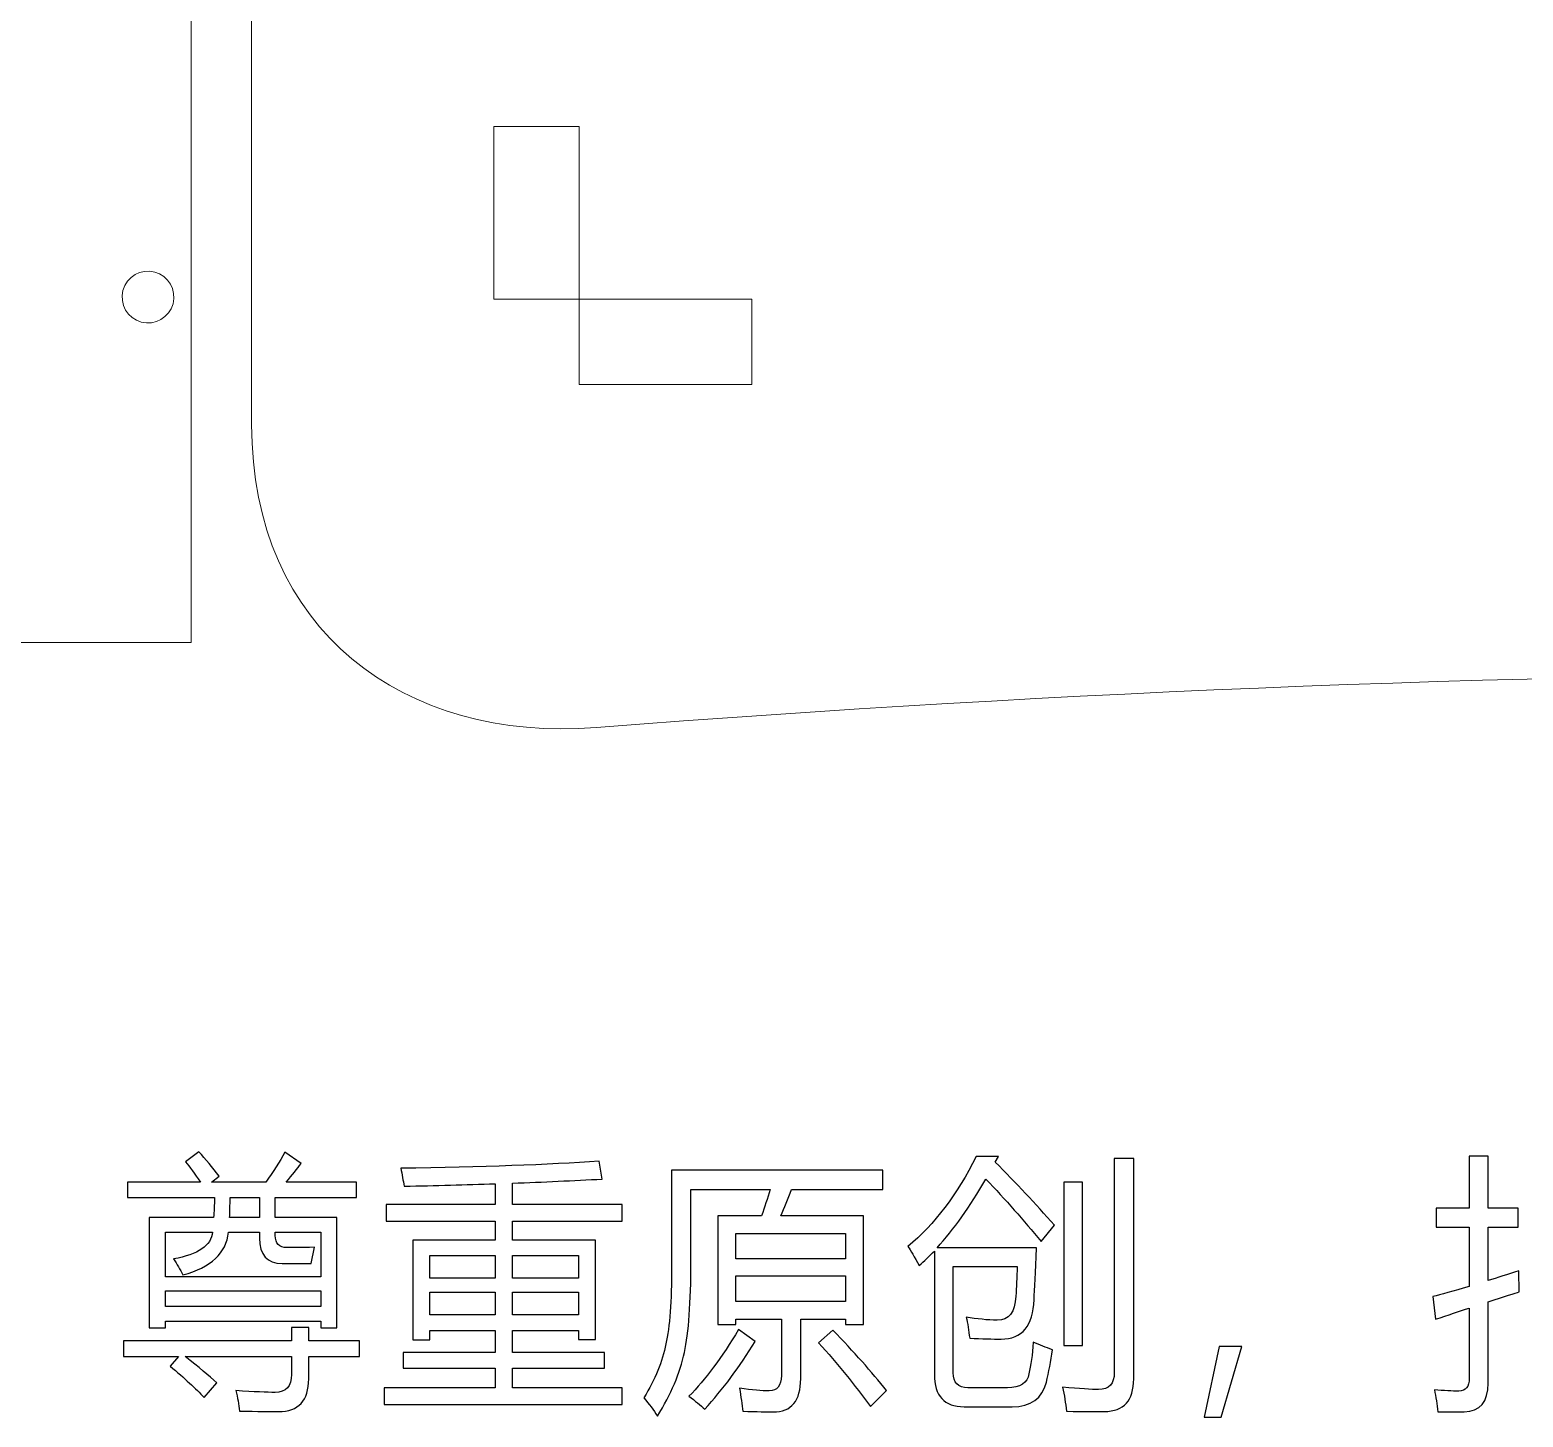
# Model space of a CAD drawing. Header units: centimetres. Extents: x -37.1 to 36.5, y -29.2 to 24.8.
# Drawn here: x -3.42 to 5.23, y -26.8 to -18.76 of the extents above; entities that cross this region are included whole.
import ezdxf

# ---------------------------------------------------------------- set-up
doc = ezdxf.new("R2010")
doc.units = ezdxf.units.CM
doc.header["$MEASUREMENT"] = 0
doc.layers.add('layer 1', color=7, linetype='Continuous')

msp = doc.modelspace()

# ---------------------------------------------------------------- linework, layer by layer
at = {"layer": 'layer 1', "color": 142, "lineweight": 20}
for points, knots in [([(-2.48756, -22.31182), (-2.48756, -22.31182), (-2.48757, -5.51181), (-2.48757, -5.51181), (-2.48757, -5.51181), (-2.48757, -5.51181), (-5.98757, -5.5118), (-5.98757, -5.5118), (-5.98757, -5.5118), (-5.98757, -5.5118), (-5.98757, -5.0118), (-5.98757, -5.0118), (-5.98757, -5.0118), (-5.98757, -5.0118), (-7.98758, -5.01181), (-7.98758, -5.01181), (-7.98758, -5.01181), (-7.98758, -5.01181), (-7.98758, -5.51181), (-7.98758, -5.51181), (-7.98758, -5.51181), (-7.98758, -5.51181), (-9.83827, -5.51181), (-9.83827, -5.51181), (-9.83827, -5.51181), (-9.83827, -5.51181), (-9.83827, -6.17181), (-9.83827, -6.17181), (-9.83827, -6.17181), (-9.83827, -6.17181), (-9.68827, -6.17181), (-9.68827, -6.17181), (-9.68827, -6.17181), (-9.68827, -6.17181), (-9.68827, -6.39181), (-9.68827, -6.39181), (-9.68827, -6.39181), (-9.68827, -6.39181), (-9.83827, -6.39181), (-9.83827, -6.39181), (-9.83827, -6.39181), (-9.83827, -6.39181), (-9.83827, -6.66181), (-9.83827, -6.66181), (-9.83827, -6.66181), (-9.83827, -6.66181), (-10.13827, -6.66181), (-10.13827, -6.66181), (-10.13827, -6.66181), (-10.13827, -6.66181), (-10.13826, -6.39181), (-10.13826, -6.39181), (-10.13826, -6.39181), (-10.13826, -6.39181), (-10.28826, -6.39181), (-10.28826, -6.39181), (-10.28826, -6.39181), (-10.28826, -6.39181), (-10.28827, -6.17181), (-10.28827, -6.17181), (-10.28827, -6.17181), (-10.28827, -6.17181), (-10.13827, -6.17181), (-10.13827, -6.17181), (-10.13827, -6.17181), (-10.13827, -6.17181), (-10.13827, -5.51181), (-10.13827, -5.51181), (-10.13827, -5.51181), (-10.13827, -5.51181), (-12.98757, -5.51181), (-12.98757, -5.51181), (-12.98757, -5.51181), (-12.98757, -5.51181), (-12.98757, -5.01181), (-12.98757, -5.01181), (-12.98757, -5.01181), (-12.98757, -5.01181), (-14.98758, -5.0118), (-14.98758, -5.0118), (-14.98758, -5.0118), (-14.98758, -5.0118), (-14.98759, -5.51181), (-14.98759, -5.51181), (-14.98759, -5.51181), (-14.98759, -5.51181), (-17.96304, -5.51181), (-17.96304, -5.51181), (-17.96304, -5.51181), (-17.96304, -5.51181), (-17.96304, -10.35039), (-17.96304, -10.35039), (-17.96304, -10.35039), (-17.96304, -10.35039), (-17.96304, -11.41527), (-17.96304, -11.41527), (-17.96304, -11.41527), (-17.96304, -11.41527), (-17.96304, -16.41741), (-17.96304, -16.41741), (-17.96304, -16.41741), (-17.96304, -16.41741), (-17.96305, -17.61601), (-17.96305, -17.61601), (-17.96305, -17.61601), (-17.96305, -17.61601), (-17.96304, -22.31182), (-17.96304, -22.31182), (-17.96304, -22.31182), (-17.96304, -22.31182), (-14.98758, -22.31182), (-14.98758, -22.31182), (-14.98758, -22.31182), (-14.98758, -22.31182), (-14.98759, -22.81181), (-14.98759, -22.81181), (-14.98759, -22.81181), (-14.98759, -22.81181), (-12.98755, -22.81181), (-12.98755, -22.81181), (-12.98755, -22.81181), (-12.98755, -22.81181), (-12.98757, -22.31181), (-12.98757, -22.31181), (-12.98757, -22.31181), (-12.98757, -22.31181), (-10.13827, -22.31182), (-10.13827, -22.31182), (-10.13827, -22.31182), (-10.13827, -22.31182), (-10.13827, -21.65182), (-10.13827, -21.65182), (-10.13827, -21.65182), (-10.13827, -21.65182), (-10.28827, -21.65182), (-10.28827, -21.65182), (-10.28827, -21.65182), (-10.28827, -21.65182), (-10.28827, -21.43182), (-10.28827, -21.43182), (-10.28827, -21.43182), (-10.28827, -21.43182), (-10.13826, -21.43182), (-10.13826, -21.43182), (-10.13826, -21.43182), (-10.13826, -21.43182), (-10.13827, -21.16182), (-10.13827, -21.16182), (-10.13827, -21.16182), (-10.13827, -21.16182), (-9.83827, -21.16182), (-9.83827, -21.16182), (-9.83827, -21.16182), (-9.83827, -21.16182), (-9.83827, -21.43181), (-9.83827, -21.43181), (-9.83827, -21.43181), (-9.83827, -21.43181), (-9.68826, -21.43182), (-9.68826, -21.43182), (-9.68826, -21.43182), (-9.68826, -21.43182), (-9.68827, -21.65182), (-9.68827, -21.65182), (-9.68827, -21.65182), (-9.68827, -21.65182), (-9.83827, -21.65181), (-9.83827, -21.65181), (-9.83827, -21.65181), (-9.83827, -21.65181), (-9.83828, -22.31182), (-9.83828, -22.31182), (-9.83828, -22.31182), (-9.83828, -22.31182), (-7.98758, -22.31182), (-7.98758, -22.31182), (-7.98758, -22.31182), (-7.98758, -22.31182), (-7.98758, -22.81181), (-7.98758, -22.81181), (-7.98758, -22.81181), (-7.98758, -22.81181), (-5.98757, -22.8118), (-5.98757, -22.8118), (-5.98757, -22.8118), (-5.98757, -22.8118), (-5.98757, -22.31182), (-5.98757, -22.31182), (-5.98757, -22.31182), (-5.98757, -22.31182), (-2.48756, -22.31182), (-2.48756, -22.31182)], [0, 0, 0, 0, 0.0208333, 0.0208333, 0.0208333, 0.0208333, 0.0416667, 0.0416667, 0.0416667, 0.0416667, 0.0625, 0.0625, 0.0625, 0.0625, 0.0833333, 0.0833333, 0.0833333, 0.0833333, 0.1041667, 0.1041667, 0.1041667, 0.1041667, 0.125, 0.125, 0.125, 0.125, 0.1458333, 0.1458333, 0.1458333, 0.1458333, 0.1666667, 0.1666667, 0.1666667, 0.1666667, 0.1875, 0.1875, 0.1875, 0.1875, 0.2083333, 0.2083333, 0.2083333, 0.2083333, 0.2291667, 0.2291667, 0.2291667, 0.2291667, 0.25, 0.25, 0.25, 0.25, 0.2708333, 0.2708333, 0.2708333, 0.2708333, 0.2916667, 0.2916667, 0.2916667, 0.2916667, 0.3125, 0.3125, 0.3125, 0.3125, 0.3333333, 0.3333333, 0.3333333, 0.3333333, 0.3541667, 0.3541667, 0.3541667, 0.3541667, 0.375, 0.375, 0.375, 0.375, 0.3958333, 0.3958333, 0.3958333, 0.3958333, 0.4166667, 0.4166667, 0.4166667, 0.4166667, 0.4375, 0.4375, 0.4375, 0.4375, 0.4583333, 0.4583333, 0.4583333, 0.4583333, 0.4791667, 0.4791667, 0.4791667, 0.4791667, 0.5, 0.5, 0.5, 0.5, 0.5208333, 0.5208333, 0.5208333, 0.5208333, 0.5416667, 0.5416667, 0.5416667, 0.5416667, 0.5625, 0.5625, 0.5625, 0.5625, 0.5833333, 0.5833333, 0.5833333, 0.5833333, 0.6041667, 0.6041667, 0.6041667, 0.6041667, 0.625, 0.625, 0.625, 0.625, 0.6458333, 0.6458333, 0.6458333, 0.6458333, 0.6666667, 0.6666667, 0.6666667, 0.6666667, 0.6875, 0.6875, 0.6875, 0.6875, 0.7083333, 0.7083333, 0.7083333, 0.7083333, 0.7291667, 0.7291667, 0.7291667, 0.7291667, 0.75, 0.75, 0.75, 0.75, 0.7708333, 0.7708333, 0.7708333, 0.7708333, 0.7916667, 0.7916667, 0.7916667, 0.7916667, 0.8125, 0.8125, 0.8125, 0.8125, 0.8333333, 0.8333333, 0.8333333, 0.8333333, 0.8541667, 0.8541667, 0.8541667, 0.8541667, 0.875, 0.875, 0.875, 0.875, 0.8958333, 0.8958333, 0.8958333, 0.8958333, 0.9166667, 0.9166667, 0.9166667, 0.9166667, 0.9375, 0.9375, 0.9375, 0.9375, 0.9583333, 0.9583333, 0.9583333, 0.9583333, 0.9791667, 0.9791667, 0.9791667, 0.9791667, 1, 1, 1, 1]), ([(10.66073, -9.29549), (10.66073, -9.29549), (10.66073, -8.70732), (10.66073, -8.70732), (10.66073, -8.70732), (10.66073, -8.70732), (5.66479, -8.70732), (5.66479, -8.70732), (5.66479, -8.70732), (5.66479, -8.70732), (5.66479, -9.29549), (5.66479, -9.29549), (5.66479, -9.29549), (5.66479, -9.29549), (-0.23757, -9.29549), (-0.23757, -9.29549), (-0.23757, -9.29549), (-0.23757, -10.62108), (-0.23757, -9.16083), (-0.23757, -10.45568), (-0.23757, -10.45568), (-0.23757, -10.45568), (-0.73757, -10.45568), (-0.73757, -10.45568), (-0.73757, -10.45568), (-0.73757, -10.45568), (-0.73757, -9.33056), (-0.73757, -9.33056), (-0.73757, -9.33056), (-1.46954, -9.33056), (-2.13757, -9.94675), (-2.13757, -10.53856), (-2.13757, -10.53856), (-2.13757, -10.53856), (-2.13757, -21.04934), (-2.13757, -21.04934), (-2.13757, -21.04934), (-2.13757, -22.24238), (-1.25217, -22.89131), (-0.13989, -22.80402), (-0.13989, -22.80402), (5.23581, -22.38213), (11.0115, -22.37456), (16.38717, -22.80402), (16.38717, -22.80402), (17.48225, -22.8915), (18.46223, -22.13255), (18.46223, -21.04934), (18.46223, -21.04934), (18.46223, -21.04934), (18.46223, -10.53856), (18.46223, -10.53856), (18.46223, -10.53856), (18.46223, -9.96866), (17.78093, -9.33897), (17.06243, -9.33056), (17.06243, -9.33056), (17.06243, -9.33056), (17.06243, -10.45568), (17.06243, -10.45568), (17.06243, -10.45568), (17.06243, -10.45568), (16.56243, -10.45568), (16.56243, -10.45568), (16.56243, -10.45568), (16.56243, -10.45568), (16.56243, -9.29549), (16.56243, -9.29549), (16.56243, -9.29549), (16.56243, -9.29549), (10.66073, -9.29549), (10.66073, -9.29549)], [0, 0, 0, 0, 0.0555556, 0.0555556, 0.0555556, 0.0555556, 0.1111111, 0.1111111, 0.1111111, 0.1111111, 0.1666667, 0.1666667, 0.1666667, 0.1666667, 0.2222222, 0.2222222, 0.2222222, 0.2222222, 0.2777778, 0.2777778, 0.2777778, 0.2777778, 0.3333333, 0.3333333, 0.3333333, 0.3333333, 0.3888889, 0.3888889, 0.3888889, 0.3888889, 0.4444444, 0.4444444, 0.4444444, 0.4444444, 0.5, 0.5, 0.5, 0.5, 0.5555556, 0.5555556, 0.5555556, 0.5555556, 0.6111111, 0.6111111, 0.6111111, 0.6111111, 0.6666667, 0.6666667, 0.6666667, 0.6666667, 0.7222222, 0.7222222, 0.7222222, 0.7222222, 0.7777778, 0.7777778, 0.7777778, 0.7777778, 0.8333333, 0.8333333, 0.8333333, 0.8333333, 0.8888889, 0.8888889, 0.8888889, 0.8888889, 0.9444444, 0.9444444, 0.9444444, 0.9444444, 1, 1, 1, 1]), ([(-0.73488, -20.32425), (-0.73488, -20.32425), (-0.73488, -19.32425), (-0.73488, -19.32425), (-0.73488, -19.32425), (-0.73488, -19.32425), (-0.24025, -19.32425), (-0.24025, -19.32425), (-0.24025, -19.32425), (-0.24025, -19.32425), (-0.24025, -20.32425), (-0.24025, -20.32425), (-0.24025, -20.32425), (-0.24025, -20.32425), (-0.73488, -20.32425), (-0.73488, -20.32425)], [0, 0, 0, 0, 0.25, 0.25, 0.25, 0.25, 0.5, 0.5, 0.5, 0.5, 0.75, 0.75, 0.75, 0.75, 1, 1, 1, 1]), ([(-2.69873, -20.16692), (-2.77875, -20.14548), (-2.86102, -20.19296), (-2.88245, -20.27299), (-2.88245, -20.27299), (-2.90388, -20.353), (-2.85639, -20.43527), (-2.77639, -20.4567), (-2.77639, -20.4567), (-2.69639, -20.47813), (-2.61411, -20.43064), (-2.59268, -20.35064), (-2.59268, -20.35064), (-2.57125, -20.27063), (-2.61874, -20.18836), (-2.69873, -20.16692)], [0, 0, 0, 0, 0.25, 0.25, 0.25, 0.25, 0.5, 0.5, 0.5, 0.5, 0.75, 0.75, 0.75, 0.75, 1, 1, 1, 1]), ([(-0.24025, -20.32425), (-0.24025, -20.32425), (0.75975, -20.32425), (0.75975, -20.32425), (0.75975, -20.32425), (0.75975, -20.32425), (0.75975, -20.81888), (0.75975, -20.81888), (0.75975, -20.81888), (0.75975, -20.81888), (-0.24025, -20.81888), (-0.24025, -20.81888), (-0.24025, -20.81888), (-0.24025, -20.81888), (-0.24025, -20.32425), (-0.24025, -20.32425)], [0, 0, 0, 0, 0.25, 0.25, 0.25, 0.25, 0.5, 0.5, 0.5, 0.5, 0.75, 0.75, 0.75, 0.75, 1, 1, 1, 1])]:
    msp.add_open_spline(points, degree=3, knots=knots, dxfattribs=at)
at = {"layer": 'layer 1', "color": 250}
for points, knots in [([(-2.73, -25.64164), (-2.73, -25.64164), (-2.35742, -25.64164), (-2.35742, -25.64164), (-2.35742, -25.64164), (-2.35503, -25.60729), (-2.35336, -25.56874), (-2.35241, -25.52626), (-2.35241, -25.52626), (-2.35241, -25.52626), (-2.85626, -25.52626), (-2.85626, -25.52626), (-2.85626, -25.52626), (-2.85626, -25.52626), (-2.85626, -25.4358), (-2.85626, -25.4358), (-2.85626, -25.4358), (-2.85626, -25.4358), (-2.43442, -25.4358), (-2.43442, -25.4358), (-2.43442, -25.4358), (-2.46719, -25.38703), (-2.49613, -25.34822), (-2.52123, -25.31885), (-2.52123, -25.31885), (-2.52123, -25.31885), (-2.44279, -25.26064), (-2.44279, -25.26064), (-2.44279, -25.26064), (-2.40358, -25.30364), (-2.36436, -25.35058), (-2.32514, -25.40197), (-2.32514, -25.40197), (-2.32514, -25.40197), (-2.37057, -25.4358), (-2.37057, -25.4358), (-2.37057, -25.4358), (-2.37057, -25.4358), (-2.05468, -25.4358), (-2.05468, -25.4358), (-2.05468, -25.4358), (-2.01212, -25.37628), (-1.97528, -25.31833), (-1.94396, -25.26195), (-1.94396, -25.26195), (-1.94396, -25.26195), (-1.85022, -25.32803), (-1.85022, -25.32803), (-1.85022, -25.32803), (-1.87294, -25.35949), (-1.90212, -25.39516), (-1.93703, -25.4358), (-1.93703, -25.4358), (-1.93703, -25.4358), (-1.52931, -25.4358), (-1.52931, -25.4358), (-1.52931, -25.4358), (-1.52931, -25.4358), (-1.52931, -25.52626), (-1.52931, -25.52626), (-1.52931, -25.52626), (-1.52931, -25.52626), (-2.00016, -25.52626), (-2.00016, -25.52626), (-2.00016, -25.52626), (-2.00016, -25.52626), (-2.00016, -25.64164), (-2.00016, -25.64164), (-2.00016, -25.64164), (-2.00016, -25.64164), (-1.64289, -25.64164), (-1.64289, -25.64164), (-1.64289, -25.64164), (-1.64289, -25.64164), (-1.64289, -26.28065), (-1.64289, -26.28065), (-1.64289, -26.28065), (-1.64289, -26.28065), (-1.73664, -26.28065), (-1.73664, -26.28065), (-1.73664, -26.28065), (-1.73664, -26.28065), (-1.73664, -26.24079), (-1.73664, -26.24079), (-1.73664, -26.24079), (-1.73664, -26.24079), (-2.63625, -26.24079), (-2.63625, -26.24079), (-2.63625, -26.24079), (-2.63625, -26.24079), (-2.63625, -26.28065), (-2.63625, -26.28065), (-2.63625, -26.28065), (-2.63625, -26.28065), (-2.73, -26.28065), (-2.73, -26.28065), (-2.73, -26.28065), (-2.73, -26.28065), (-2.73, -25.64164), (-2.73, -25.64164)], [0, 0, 0, 0, 0.04, 0.04, 0.04, 0.04, 0.08, 0.08, 0.08, 0.08, 0.12, 0.12, 0.12, 0.12, 0.16, 0.16, 0.16, 0.16, 0.2, 0.2, 0.2, 0.2, 0.24, 0.24, 0.24, 0.24, 0.28, 0.28, 0.28, 0.28, 0.32, 0.32, 0.32, 0.32, 0.36, 0.36, 0.36, 0.36, 0.4, 0.4, 0.4, 0.4, 0.44, 0.44, 0.44, 0.44, 0.48, 0.48, 0.48, 0.48, 0.52, 0.52, 0.52, 0.52, 0.56, 0.56, 0.56, 0.56, 0.6, 0.6, 0.6, 0.6, 0.64, 0.64, 0.64, 0.64, 0.68, 0.68, 0.68, 0.68, 0.72, 0.72, 0.72, 0.72, 0.76, 0.76, 0.76, 0.76, 0.8, 0.8, 0.8, 0.8, 0.84, 0.84, 0.84, 0.84, 0.88, 0.88, 0.88, 0.88, 0.92, 0.92, 0.92, 0.92, 0.96, 0.96, 0.96, 0.96, 1, 1, 1, 1]), ([(-1.36884, -26.62782), (-1.36884, -26.62782), (-0.72701, -26.62782), (-0.72701, -26.62782), (-0.72701, -26.62782), (-0.72701, -26.62782), (-0.72701, -26.51428), (-0.72701, -26.51428), (-0.72701, -26.51428), (-0.72701, -26.51428), (-1.25931, -26.51428), (-1.25931, -26.51428), (-1.25931, -26.51428), (-1.25931, -26.51428), (-1.25931, -26.42356), (-1.25931, -26.42356), (-1.25931, -26.42356), (-1.25931, -26.42356), (-0.72701, -26.42356), (-0.72701, -26.42356), (-0.72701, -26.42356), (-0.72701, -26.42356), (-0.72701, -26.29455), (-0.72701, -26.29455), (-0.72701, -26.29455), (-0.72701, -26.29455), (-1.10532, -26.29455), (-1.10532, -26.29455), (-1.10532, -26.29455), (-1.10532, -26.29455), (-1.10532, -26.34987), (-1.10532, -26.34987), (-1.10532, -26.34987), (-1.10532, -26.34987), (-1.20336, -26.34987), (-1.20336, -26.34987), (-1.20336, -26.34987), (-1.20336, -26.34987), (-1.20336, -25.77222), (-1.20336, -25.77222), (-1.20336, -25.77222), (-1.20336, -25.77222), (-0.72701, -25.77222), (-0.72701, -25.77222), (-0.72701, -25.77222), (-0.72701, -25.77222), (-0.72701, -25.66156), (-0.72701, -25.66156), (-0.72701, -25.66156), (-0.72701, -25.66156), (-1.3576, -25.66156), (-1.3576, -25.66156), (-1.3576, -25.66156), (-1.3576, -25.66156), (-1.3576, -25.56638), (-1.3576, -25.56638), (-1.3576, -25.56638), (-1.3576, -25.56638), (-0.72701, -25.56638), (-0.72701, -25.56638), (-0.72701, -25.56638), (-0.72701, -25.56638), (-0.72701, -25.44576), (-0.72701, -25.44576), (-0.72701, -25.44576), (-0.89656, -25.45127), (-1.07208, -25.45625), (-1.25381, -25.46018), (-1.25381, -25.46018), (-1.25931, -25.42741), (-1.26602, -25.39253), (-1.27342, -25.35582), (-1.27342, -25.35582), (-0.79994, -25.34953), (-0.41637, -25.3359), (-0.12319, -25.31439), (-0.12319, -25.31439), (-0.12319, -25.31439), (-0.10621, -25.41875), (-0.10621, -25.41875), (-0.10621, -25.41875), (-0.27265, -25.42741), (-0.44578, -25.43554), (-0.62609, -25.44262), (-0.62609, -25.44262), (-0.62609, -25.44262), (-0.62609, -25.56638), (-0.62609, -25.56638), (-0.62609, -25.56638), (-0.62609, -25.56638), (0.01, -25.56638), (0.01, -25.56638), (0.01, -25.56638), (0.01, -25.56638), (0.01, -25.66156), (0.01, -25.66156), (0.01, -25.66156), (0.01, -25.66156), (-0.62609, -25.66156), (-0.62609, -25.66156), (-0.62609, -25.66156), (-0.62609, -25.66156), (-0.62609, -25.77222), (-0.62609, -25.77222), (-0.62609, -25.77222), (-0.62609, -25.77222), (-0.14543, -25.77222), (-0.14543, -25.77222), (-0.14543, -25.77222), (-0.14543, -25.77222), (-0.14543, -26.3483), (-0.14543, -26.3483), (-0.14543, -26.3483), (-0.14543, -26.3483), (-0.24348, -26.3483), (-0.24348, -26.3483), (-0.24348, -26.3483), (-0.24348, -26.3483), (-0.24348, -26.29455), (-0.24348, -26.29455), (-0.24348, -26.29455), (-0.24348, -26.29455), (-0.62609, -26.29455), (-0.62609, -26.29455), (-0.62609, -26.29455), (-0.62609, -26.29455), (-0.62609, -26.42356), (-0.62609, -26.42356), (-0.62609, -26.42356), (-0.62609, -26.42356), (-0.09234, -26.42356), (-0.09234, -26.42356), (-0.09234, -26.42356), (-0.09234, -26.42356), (-0.09234, -26.51428), (-0.09234, -26.51428), (-0.09234, -26.51428), (-0.09234, -26.51428), (-0.62609, -26.51428), (-0.62609, -26.51428), (-0.62609, -26.51428), (-0.62609, -26.51428), (-0.62609, -26.62782), (-0.62609, -26.62782), (-0.62609, -26.62782), (-0.62609, -26.62782), (0.01, -26.62782), (0.01, -26.62782), (0.01, -26.62782), (0.01, -26.62782), (0.01, -26.72327), (0.01, -26.72327), (0.01, -26.72327), (0.01, -26.72327), (-1.36884, -26.72327), (-1.36884, -26.72327), (-1.36884, -26.72327), (-1.36884, -26.72327), (-1.36884, -26.62782), (-1.36884, -26.62782)], [0, 0, 0, 0, 0.025, 0.025, 0.025, 0.025, 0.05, 0.05, 0.05, 0.05, 0.075, 0.075, 0.075, 0.075, 0.1, 0.1, 0.1, 0.1, 0.125, 0.125, 0.125, 0.125, 0.15, 0.15, 0.15, 0.15, 0.175, 0.175, 0.175, 0.175, 0.2, 0.2, 0.2, 0.2, 0.225, 0.225, 0.225, 0.225, 0.25, 0.25, 0.25, 0.25, 0.275, 0.275, 0.275, 0.275, 0.3, 0.3, 0.3, 0.3, 0.325, 0.325, 0.325, 0.325, 0.35, 0.35, 0.35, 0.35, 0.375, 0.375, 0.375, 0.375, 0.4, 0.4, 0.4, 0.4, 0.425, 0.425, 0.425, 0.425, 0.45, 0.45, 0.45, 0.45, 0.475, 0.475, 0.475, 0.475, 0.5, 0.5, 0.5, 0.5, 0.525, 0.525, 0.525, 0.525, 0.55, 0.55, 0.55, 0.55, 0.575, 0.575, 0.575, 0.575, 0.6, 0.6, 0.6, 0.6, 0.625, 0.625, 0.625, 0.625, 0.65, 0.65, 0.65, 0.65, 0.675, 0.675, 0.675, 0.675, 0.7, 0.7, 0.7, 0.7, 0.725, 0.725, 0.725, 0.725, 0.75, 0.75, 0.75, 0.75, 0.775, 0.775, 0.775, 0.775, 0.8, 0.8, 0.8, 0.8, 0.825, 0.825, 0.825, 0.825, 0.85, 0.85, 0.85, 0.85, 0.875, 0.875, 0.875, 0.875, 0.9, 0.9, 0.9, 0.9, 0.925, 0.925, 0.925, 0.925, 0.95, 0.95, 0.95, 0.95, 0.975, 0.975, 0.975, 0.975, 1, 1, 1, 1]), ([(2.189, -25.28817), (2.189, -25.28817), (2.17082, -25.32042), (2.17082, -25.32042), (2.17082, -25.32042), (2.28944, -25.44026), (2.40351, -25.56166), (2.51279, -25.68464), (2.51279, -25.68464), (2.51279, -25.68464), (2.43579, -25.77982), (2.43579, -25.77982), (2.43579, -25.77982), (2.33583, -25.65789), (2.22917, -25.53754), (2.11631, -25.41875), (2.11631, -25.41875), (2.02472, -25.57766), (1.93026, -25.71007), (1.83317, -25.81679), (1.83317, -25.81679), (1.83317, -25.81679), (2.40901, -25.81679), (2.40901, -25.81679), (2.40901, -25.81679), (2.40351, -25.95918), (2.39872, -26.05882), (2.39514, -26.11624), (2.39514, -26.11624), (2.39035, -26.26885), (2.32698, -26.34515), (2.20454, -26.34515), (2.20454, -26.34515), (2.15505, -26.34515), (2.0943, -26.34358), (2.02233, -26.3407), (2.02233, -26.3407), (2.01683, -26.2956), (2.01013, -26.25469), (2.00272, -26.21772), (2.00272, -26.21772), (2.06537, -26.22899), (2.12515, -26.23502), (2.18207, -26.23607), (2.18207, -26.23607), (2.24926, -26.23712), (2.28537, -26.19045), (2.28991, -26.09631), (2.28991, -26.09631), (2.29278, -26.04728), (2.29566, -25.98986), (2.29828, -25.9243), (2.29828, -25.9243), (2.29828, -25.9243), (1.92715, -25.9243), (1.92715, -25.9243), (1.92715, -25.9243), (1.92715, -25.9243), (1.92715, -26.54024), (1.92715, -26.54024), (1.92715, -26.54024), (1.92715, -26.59767), (1.95513, -26.62651), (2.01108, -26.62651), (2.01108, -26.62651), (2.01108, -26.62651), (2.24089, -26.62651), (2.24089, -26.62651), (2.24089, -26.62651), (2.31479, -26.62651), (2.35639, -26.59976), (2.36572, -26.54653), (2.36572, -26.54653), (2.37696, -26.49724), (2.38533, -26.43588), (2.39083, -26.3622), (2.39083, -26.3622), (2.42742, -26.37846), (2.46425, -26.3934), (2.50155, -26.40677), (2.50155, -26.40677), (2.49223, -26.47416), (2.48051, -26.53683), (2.46663, -26.59426), (2.46663, -26.59426), (2.4432, -26.68944), (2.37744, -26.7369), (2.26887, -26.7369), (2.26887, -26.7369), (2.26887, -26.7369), (1.99004, -26.7369), (1.99004, -26.7369), (1.99004, -26.7369), (1.87526, -26.7369), (1.81787, -26.67449), (1.81787, -26.54968), (1.81787, -26.54968), (1.81787, -26.54968), (1.81787, -25.83515), (1.81787, -25.83515), (1.81787, -25.83515), (1.78797, -25.86583), (1.75856, -25.89415), (1.72963, -25.91958), (1.72963, -25.91958), (1.70141, -25.8695), (1.68012, -25.83253), (1.66506, -25.80893), (1.66506, -25.80893), (1.81834, -25.68097), (1.94987, -25.50738), (2.06011, -25.28817), (2.06011, -25.28817), (2.06011, -25.28817), (2.189, -25.28817), (2.189, -25.28817)], [0, 0, 0, 0, 0.0344828, 0.0344828, 0.0344828, 0.0344828, 0.0689655, 0.0689655, 0.0689655, 0.0689655, 0.1034483, 0.1034483, 0.1034483, 0.1034483, 0.137931, 0.137931, 0.137931, 0.137931, 0.1724138, 0.1724138, 0.1724138, 0.1724138, 0.2068966, 0.2068966, 0.2068966, 0.2068966, 0.2413793, 0.2413793, 0.2413793, 0.2413793, 0.2758621, 0.2758621, 0.2758621, 0.2758621, 0.3103448, 0.3103448, 0.3103448, 0.3103448, 0.3448276, 0.3448276, 0.3448276, 0.3448276, 0.3793103, 0.3793103, 0.3793103, 0.3793103, 0.4137931, 0.4137931, 0.4137931, 0.4137931, 0.4482759, 0.4482759, 0.4482759, 0.4482759, 0.4827586, 0.4827586, 0.4827586, 0.4827586, 0.5172414, 0.5172414, 0.5172414, 0.5172414, 0.5517241, 0.5517241, 0.5517241, 0.5517241, 0.5862069, 0.5862069, 0.5862069, 0.5862069, 0.6206897, 0.6206897, 0.6206897, 0.6206897, 0.6551724, 0.6551724, 0.6551724, 0.6551724, 0.6896552, 0.6896552, 0.6896552, 0.6896552, 0.7241379, 0.7241379, 0.7241379, 0.7241379, 0.7586207, 0.7586207, 0.7586207, 0.7586207, 0.7931034, 0.7931034, 0.7931034, 0.7931034, 0.8275862, 0.8275862, 0.8275862, 0.8275862, 0.862069, 0.862069, 0.862069, 0.862069, 0.8965517, 0.8965517, 0.8965517, 0.8965517, 0.9310345, 0.9310345, 0.9310345, 0.9310345, 0.9655172, 0.9655172, 0.9655172, 0.9655172, 1, 1, 1, 1]), ([(2.86025, -25.29892), (2.86025, -25.29892), (2.9724, -25.29892), (2.9724, -25.29892), (2.9724, -25.29892), (2.9724, -25.29892), (2.9724, -26.57564), (2.9724, -26.57564), (2.9724, -26.57564), (2.9724, -26.70072), (2.91597, -26.76365), (2.80286, -26.7647), (2.80286, -26.7647), (2.76364, -26.7647), (2.69023, -26.76417), (2.58286, -26.76312), (2.58286, -26.76312), (2.57807, -26.71592), (2.57066, -26.66951), (2.56038, -26.62336), (2.56038, -26.62336), (2.65937, -26.63254), (2.72897, -26.63726), (2.76914, -26.63726), (2.76914, -26.63726), (2.82988, -26.63726), (2.86025, -26.60448), (2.86025, -26.53893), (2.86025, -26.53893), (2.86025, -26.53893), (2.86025, -25.29892), (2.86025, -25.29892)], [0, 0, 0, 0, 0.125, 0.125, 0.125, 0.125, 0.25, 0.25, 0.25, 0.25, 0.375, 0.375, 0.375, 0.375, 0.5, 0.5, 0.5, 0.5, 0.625, 0.625, 0.625, 0.625, 0.75, 0.75, 0.75, 0.75, 0.875, 0.875, 0.875, 0.875, 1, 1, 1, 1]), ([(4.70589, -26.09946), (4.75204, -26.08819), (4.82211, -26.06852), (4.91609, -26.0402), (4.91609, -26.0402), (4.91609, -26.0402), (4.91609, -25.69696), (4.91609, -25.69696), (4.91609, -25.69696), (4.91609, -25.69696), (4.72551, -25.69696), (4.72551, -25.69696), (4.72551, -25.69696), (4.72551, -25.69696), (4.72551, -25.58788), (4.72551, -25.58788), (4.72551, -25.58788), (4.72551, -25.58788), (4.91609, -25.58788), (4.91609, -25.58788), (4.91609, -25.58788), (4.91609, -25.58788), (4.91609, -25.2866), (4.91609, -25.2866), (4.91609, -25.2866), (4.91609, -25.2866), (5.02537, -25.2866), (5.02537, -25.2866), (5.02537, -25.2866), (5.02537, -25.2866), (5.02537, -25.58788), (5.02537, -25.58788), (5.02537, -25.58788), (5.02537, -25.58788), (5.19899, -25.58788), (5.19899, -25.58788), (5.19899, -25.58788), (5.19899, -25.58788), (5.19899, -25.69696), (5.19899, -25.69696), (5.19899, -25.69696), (5.19899, -25.69696), (5.02537, -25.69696), (5.02537, -25.69696), (5.02537, -25.69696), (5.02537, -25.69696), (5.02537, -26.00637), (5.02537, -26.00637), (5.02537, -26.00637), (5.07894, -25.98959), (5.13825, -25.97098), (5.20329, -25.95026), (5.20329, -25.95026), (5.20425, -26.00166), (5.20521, -26.04204), (5.20617, -26.07167), (5.20617, -26.07167), (5.18416, -26.07848), (5.1239, -26.09789), (5.02537, -26.13014), (5.02537, -26.13014), (5.02537, -26.13014), (5.02537, -26.60029), (5.02537, -26.60029), (5.02537, -26.60029), (5.02537, -26.70884), (4.97898, -26.76417), (4.88668, -26.76627), (4.88668, -26.76627), (4.84268, -26.76627), (4.79222, -26.76627), (4.73531, -26.76627), (4.73531, -26.76627), (4.72981, -26.72327), (4.72263, -26.68079), (4.71426, -26.63857), (4.71426, -26.63857), (4.77022, -26.64382), (4.81757, -26.64644), (4.85583, -26.64644), (4.85583, -26.64644), (4.896, -26.64644), (4.91609, -26.62127), (4.91609, -26.57118), (4.91609, -26.57118), (4.91609, -26.57118), (4.91609, -26.16554), (4.91609, -26.16554), (4.91609, -26.16554), (4.85918, -26.18442), (4.79413, -26.20592), (4.7212, -26.23004), (4.7212, -26.23004), (4.7212, -26.23004), (4.70589, -26.09946), (4.70589, -26.09946)], [0, 0, 0, 0, 0.0416667, 0.0416667, 0.0416667, 0.0416667, 0.0833333, 0.0833333, 0.0833333, 0.0833333, 0.125, 0.125, 0.125, 0.125, 0.1666667, 0.1666667, 0.1666667, 0.1666667, 0.2083333, 0.2083333, 0.2083333, 0.2083333, 0.25, 0.25, 0.25, 0.25, 0.2916667, 0.2916667, 0.2916667, 0.2916667, 0.3333333, 0.3333333, 0.3333333, 0.3333333, 0.375, 0.375, 0.375, 0.375, 0.4166667, 0.4166667, 0.4166667, 0.4166667, 0.4583333, 0.4583333, 0.4583333, 0.4583333, 0.5, 0.5, 0.5, 0.5, 0.5416667, 0.5416667, 0.5416667, 0.5416667, 0.5833333, 0.5833333, 0.5833333, 0.5833333, 0.625, 0.625, 0.625, 0.625, 0.6666667, 0.6666667, 0.6666667, 0.6666667, 0.7083333, 0.7083333, 0.7083333, 0.7083333, 0.75, 0.75, 0.75, 0.75, 0.7916667, 0.7916667, 0.7916667, 0.7916667, 0.8333333, 0.8333333, 0.8333333, 0.8333333, 0.875, 0.875, 0.875, 0.875, 0.9166667, 0.9166667, 0.9166667, 0.9166667, 0.9583333, 0.9583333, 0.9583333, 0.9583333, 1, 1, 1, 1]), ([(0.56289, -25.63089), (0.56289, -25.63089), (0.8166, -25.63089), (0.8166, -25.63089), (0.8166, -25.63089), (0.83431, -25.58159), (0.85104, -25.53098), (0.86706, -25.4788), (0.86706, -25.4788), (0.86706, -25.4788), (0.40745, -25.4788), (0.40745, -25.4788), (0.40745, -25.4788), (0.40745, -25.4788), (0.40745, -25.89651), (0.40745, -25.89651), (0.40745, -25.89651), (0.40745, -26.13434), (0.39478, -26.30949), (0.36967, -26.42198), (0.36967, -26.42198), (0.34432, -26.54286), (0.29242, -26.66584), (0.21399, -26.79092), (0.21399, -26.79092), (0.19056, -26.75604), (0.16449, -26.72064), (0.13555, -26.68472), (0.13555, -26.68472), (0.20012, -26.57931), (0.24245, -26.47521), (0.26301, -26.37295), (0.26301, -26.37295), (0.28454, -26.27567), (0.2953, -26.12594), (0.2953, -25.9243), (0.2953, -25.9243), (0.2953, -25.9243), (0.2953, -25.36657), (0.2953, -25.36657), (0.2953, -25.36657), (0.2953, -25.36657), (1.5199, -25.36657), (1.5199, -25.36657), (1.5199, -25.36657), (1.5199, -25.36657), (1.5199, -25.4788), (1.5199, -25.4788), (1.5199, -25.4788), (1.5199, -25.4788), (0.99022, -25.4788), (0.99022, -25.4788), (0.99022, -25.4788), (0.96918, -25.53413), (0.94885, -25.58474), (0.92924, -25.63089), (0.92924, -25.63089), (0.92924, -25.63089), (1.40775, -25.63089), (1.40775, -25.63089), (1.40775, -25.63089), (1.40775, -25.63089), (1.40775, -26.26072), (1.40775, -26.26072), (1.40775, -26.26072), (1.40775, -26.26072), (1.30276, -26.26072), (1.30276, -26.26072), (1.30276, -26.26072), (1.30276, -26.26072), (1.30276, -26.23004), (1.30276, -26.23004), (1.30276, -26.23004), (1.30276, -26.23004), (1.04354, -26.23004), (1.04354, -26.23004), (1.04354, -26.23004), (1.04354, -26.23004), (1.04354, -26.57407), (1.04354, -26.57407), (1.04354, -26.57407), (1.04354, -26.70334), (0.99022, -26.76732), (0.88381, -26.76627), (0.88381, -26.76627), (0.85104, -26.76627), (0.79222, -26.76522), (0.70732, -26.76312), (0.70732, -26.76312), (0.7035, -26.72432), (0.69752, -26.67974), (0.68891, -26.62939), (0.68891, -26.62939), (0.76185, -26.63962), (0.81924, -26.64486), (0.86133, -26.64486), (0.86133, -26.64486), (0.90796, -26.64486), (0.93139, -26.61523), (0.93139, -26.55571), (0.93139, -26.55571), (0.93139, -26.55571), (0.93139, -26.23004), (0.93139, -26.23004), (0.93139, -26.23004), (0.93139, -26.23004), (0.66811, -26.23004), (0.66811, -26.23004), (0.66811, -26.23004), (0.66811, -26.23004), (0.66811, -26.26072), (0.66811, -26.26072), (0.66811, -26.26072), (0.66811, -26.26072), (0.56289, -26.26072), (0.56289, -26.26072), (0.56289, -26.26072), (0.56289, -26.26072), (0.56289, -25.63089), (0.56289, -25.63089)], [0, 0, 0, 0, 0.0333333, 0.0333333, 0.0333333, 0.0333333, 0.0666667, 0.0666667, 0.0666667, 0.0666667, 0.1, 0.1, 0.1, 0.1, 0.1333333, 0.1333333, 0.1333333, 0.1333333, 0.1666667, 0.1666667, 0.1666667, 0.1666667, 0.2, 0.2, 0.2, 0.2, 0.2333333, 0.2333333, 0.2333333, 0.2333333, 0.2666667, 0.2666667, 0.2666667, 0.2666667, 0.3, 0.3, 0.3, 0.3, 0.3333333, 0.3333333, 0.3333333, 0.3333333, 0.3666667, 0.3666667, 0.3666667, 0.3666667, 0.4, 0.4, 0.4, 0.4, 0.4333333, 0.4333333, 0.4333333, 0.4333333, 0.4666667, 0.4666667, 0.4666667, 0.4666667, 0.5, 0.5, 0.5, 0.5, 0.5333333, 0.5333333, 0.5333333, 0.5333333, 0.5666667, 0.5666667, 0.5666667, 0.5666667, 0.6, 0.6, 0.6, 0.6, 0.6333333, 0.6333333, 0.6333333, 0.6333333, 0.6666667, 0.6666667, 0.6666667, 0.6666667, 0.7, 0.7, 0.7, 0.7, 0.7333333, 0.7333333, 0.7333333, 0.7333333, 0.7666667, 0.7666667, 0.7666667, 0.7666667, 0.8, 0.8, 0.8, 0.8, 0.8333333, 0.8333333, 0.8333333, 0.8333333, 0.8666667, 0.8666667, 0.8666667, 0.8666667, 0.9, 0.9, 0.9, 0.9, 0.9333333, 0.9333333, 0.9333333, 0.9333333, 0.9666667, 0.9666667, 0.9666667, 0.9666667, 1, 1, 1, 1]), ([(2.6754, -26.38213), (2.6754, -26.38213), (2.56731, -26.38213), (2.56731, -26.38213), (2.56731, -26.38213), (2.56731, -26.38213), (2.56731, -25.4358), (2.56731, -25.4358), (2.56731, -25.4358), (2.56731, -25.4358), (2.6754, -25.4358), (2.6754, -25.4358), (2.6754, -25.4358), (2.6754, -25.4358), (2.6754, -26.38213), (2.6754, -26.38213)], [0, 0, 0, 0, 0.25, 0.25, 0.25, 0.25, 0.5, 0.5, 0.5, 0.5, 0.75, 0.75, 0.75, 0.75, 1, 1, 1, 1]), ([(-2.26488, -25.64164), (-2.26488, -25.64164), (-2.09127, -25.64164), (-2.09127, -25.64164), (-2.09127, -25.64164), (-2.09127, -25.64164), (-2.09127, -25.52626), (-2.09127, -25.52626), (-2.09127, -25.52626), (-2.09127, -25.52626), (-2.26201, -25.52626), (-2.26201, -25.52626), (-2.26201, -25.52626), (-2.26249, -25.57084), (-2.26344, -25.60938), (-2.26488, -25.64164)], [0, 0, 0, 0, 0.25, 0.25, 0.25, 0.25, 0.5, 0.5, 0.5, 0.5, 0.75, 0.75, 0.75, 0.75, 1, 1, 1, 1]), ([(-1.93415, -25.81522), (-1.90905, -25.81522), (-1.85524, -25.8147), (-1.77298, -25.81365), (-1.77298, -25.81365), (-1.77298, -25.81365), (-1.79259, -25.90726), (-1.79259, -25.90726), (-1.79259, -25.90726), (-1.79259, -25.90726), (-1.96094, -25.90726), (-1.96094, -25.90726), (-1.96094, -25.90726), (-2.04775, -25.90726), (-2.09127, -25.85822), (-2.09127, -25.75989), (-2.09127, -25.75989), (-2.09127, -25.75989), (-2.09127, -25.72607), (-2.09127, -25.72607), (-2.09127, -25.72607), (-2.09127, -25.72607), (-2.2711, -25.72607), (-2.2711, -25.72607), (-2.2711, -25.72607), (-2.28425, -25.848), (-2.37225, -25.93033), (-2.53534, -25.97334), (-2.53534, -25.97334), (-2.55112, -25.94161), (-2.56953, -25.91093), (-2.58986, -25.8813), (-2.58986, -25.8813), (-2.44614, -25.85508), (-2.37057, -25.80342), (-2.36364, -25.72607), (-2.36364, -25.72607), (-2.36364, -25.72607), (-2.63625, -25.72607), (-2.63625, -25.72607), (-2.63625, -25.72607), (-2.63625, -25.72607), (-2.63625, -25.98409), (-2.63625, -25.98409), (-2.63625, -25.98409), (-2.63625, -25.98409), (-1.73664, -25.98409), (-1.73664, -25.98409), (-1.73664, -25.98409), (-1.73664, -25.98409), (-1.73664, -25.72607), (-1.73664, -25.72607), (-1.73664, -25.72607), (-1.73664, -25.72607), (-2.00016, -25.72607), (-2.00016, -25.72607), (-2.00016, -25.72607), (-2.00016, -25.72607), (-2.00016, -25.74442), (-2.00016, -25.74442), (-2.00016, -25.74442), (-2.00016, -25.79162), (-1.97816, -25.81522), (-1.93415, -25.81522)], [0, 0, 0, 0, 0.0625, 0.0625, 0.0625, 0.0625, 0.125, 0.125, 0.125, 0.125, 0.1875, 0.1875, 0.1875, 0.1875, 0.25, 0.25, 0.25, 0.25, 0.3125, 0.3125, 0.3125, 0.3125, 0.375, 0.375, 0.375, 0.375, 0.4375, 0.4375, 0.4375, 0.4375, 0.5, 0.5, 0.5, 0.5, 0.5625, 0.5625, 0.5625, 0.5625, 0.625, 0.625, 0.625, 0.625, 0.6875, 0.6875, 0.6875, 0.6875, 0.75, 0.75, 0.75, 0.75, 0.8125, 0.8125, 0.8125, 0.8125, 0.875, 0.875, 0.875, 0.875, 0.9375, 0.9375, 0.9375, 0.9375, 1, 1, 1, 1]), ([(1.30276, -25.73367), (1.30276, -25.73367), (0.66811, -25.73367), (0.66811, -25.73367), (0.66811, -25.73367), (0.66811, -25.73367), (0.66811, -25.87973), (0.66811, -25.87973), (0.66811, -25.87973), (0.66811, -25.87973), (1.30276, -25.87973), (1.30276, -25.87973), (1.30276, -25.87973), (1.30276, -25.87973), (1.30276, -25.73367), (1.30276, -25.73367)], [0, 0, 0, 0, 0.25, 0.25, 0.25, 0.25, 0.5, 0.5, 0.5, 0.5, 0.75, 0.75, 0.75, 0.75, 1, 1, 1, 1]), ([(-1.10532, -25.99195), (-1.10532, -25.99195), (-0.72701, -25.99195), (-0.72701, -25.99195), (-0.72701, -25.99195), (-0.72701, -25.99195), (-0.72701, -25.86137), (-0.72701, -25.86137), (-0.72701, -25.86137), (-0.72701, -25.86137), (-1.10532, -25.86137), (-1.10532, -25.86137), (-1.10532, -25.86137), (-1.10532, -25.86137), (-1.10532, -25.99195), (-1.10532, -25.99195)], [0, 0, 0, 0, 0.25, 0.25, 0.25, 0.25, 0.5, 0.5, 0.5, 0.5, 0.75, 0.75, 0.75, 0.75, 1, 1, 1, 1]), ([(-0.24348, -25.86137), (-0.24348, -25.86137), (-0.62609, -25.86137), (-0.62609, -25.86137), (-0.62609, -25.86137), (-0.62609, -25.86137), (-0.62609, -25.99195), (-0.62609, -25.99195), (-0.62609, -25.99195), (-0.62609, -25.99195), (-0.24348, -25.99195), (-0.24348, -25.99195), (-0.24348, -25.99195), (-0.24348, -25.99195), (-0.24348, -25.86137), (-0.24348, -25.86137)], [0, 0, 0, 0, 0.25, 0.25, 0.25, 0.25, 0.5, 0.5, 0.5, 0.5, 0.75, 0.75, 0.75, 0.75, 1, 1, 1, 1]), ([(0.66811, -26.12699), (0.66811, -26.12699), (1.30276, -26.12699), (1.30276, -26.12699), (1.30276, -26.12699), (1.30276, -26.12699), (1.30276, -25.97963), (1.30276, -25.97963), (1.30276, -25.97963), (1.30276, -25.97963), (0.66811, -25.97963), (0.66811, -25.97963), (0.66811, -25.97963), (0.66811, -25.97963), (0.66811, -26.12699), (0.66811, -26.12699)], [0, 0, 0, 0, 0.25, 0.25, 0.25, 0.25, 0.5, 0.5, 0.5, 0.5, 0.75, 0.75, 0.75, 0.75, 1, 1, 1, 1]), ([(-2.63625, -26.15636), (-2.63625, -26.15636), (-1.73664, -26.15636), (-1.73664, -26.15636), (-1.73664, -26.15636), (-1.73664, -26.15636), (-1.73664, -26.06564), (-1.73664, -26.06564), (-1.73664, -26.06564), (-1.73664, -26.06564), (-2.63625, -26.06564), (-2.63625, -26.06564), (-2.63625, -26.06564), (-2.63625, -26.06564), (-2.63625, -26.15636), (-2.63625, -26.15636)], [0, 0, 0, 0, 0.25, 0.25, 0.25, 0.25, 0.5, 0.5, 0.5, 0.5, 0.75, 0.75, 0.75, 0.75, 1, 1, 1, 1]), ([(-1.10532, -26.20539), (-1.10532, -26.20539), (-0.72701, -26.20539), (-0.72701, -26.20539), (-0.72701, -26.20539), (-0.72701, -26.20539), (-0.72701, -26.07324), (-0.72701, -26.07324), (-0.72701, -26.07324), (-0.72701, -26.07324), (-1.10532, -26.07324), (-1.10532, -26.07324), (-1.10532, -26.07324), (-1.10532, -26.07324), (-1.10532, -26.20539), (-1.10532, -26.20539)], [0, 0, 0, 0, 0.25, 0.25, 0.25, 0.25, 0.5, 0.5, 0.5, 0.5, 0.75, 0.75, 0.75, 0.75, 1, 1, 1, 1]), ([(-0.62609, -26.20539), (-0.62609, -26.20539), (-0.24348, -26.20539), (-0.24348, -26.20539), (-0.24348, -26.20539), (-0.24348, -26.20539), (-0.24348, -26.07324), (-0.24348, -26.07324), (-0.24348, -26.07324), (-0.24348, -26.07324), (-0.62609, -26.07324), (-0.62609, -26.07324), (-0.62609, -26.07324), (-0.62609, -26.07324), (-0.62609, -26.20539), (-0.62609, -26.20539)], [0, 0, 0, 0, 0.25, 0.25, 0.25, 0.25, 0.5, 0.5, 0.5, 0.5, 0.75, 0.75, 0.75, 0.75, 1, 1, 1, 1]), ([(-2.60971, -26.50196), (-2.60971, -26.50196), (-2.56045, -26.44663), (-2.56045, -26.44663), (-2.56045, -26.44663), (-2.56045, -26.44663), (-2.87993, -26.44663), (-2.87993, -26.44663), (-2.87993, -26.44663), (-2.87993, -26.44663), (-2.87993, -26.35591), (-2.87993, -26.35591), (-2.87993, -26.35591), (-2.87993, -26.35591), (-1.90618, -26.35591), (-1.90618, -26.35591), (-1.90618, -26.35591), (-1.90618, -26.35591), (-1.90618, -26.2775), (-1.90618, -26.2775), (-1.90618, -26.2775), (-1.90618, -26.2775), (-1.8067, -26.2775), (-1.8067, -26.2775), (-1.8067, -26.2775), (-1.8067, -26.2775), (-1.8067, -26.35591), (-1.8067, -26.35591), (-1.8067, -26.35591), (-1.8067, -26.35591), (-1.51256, -26.35591), (-1.51256, -26.35591), (-1.51256, -26.35591), (-1.51256, -26.35591), (-1.51256, -26.44663), (-1.51256, -26.44663), (-1.51256, -26.44663), (-1.51256, -26.44663), (-1.8067, -26.44663), (-1.8067, -26.44663), (-1.8067, -26.44663), (-1.8067, -26.44663), (-1.8067, -26.57564), (-1.8067, -26.57564), (-1.8067, -26.57564), (-1.8067, -26.70176), (-1.86504, -26.7647), (-1.98199, -26.7647), (-1.98199, -26.7647), (-2.02766, -26.7647), (-2.10274, -26.76365), (-2.20748, -26.76155), (-2.20748, -26.76155), (-2.21204, -26.72379), (-2.2192, -26.6842), (-2.22853, -26.64329), (-2.22853, -26.64329), (-2.12188, -26.65037), (-2.04631, -26.65404), (-2.0016, -26.65404), (-2.0016, -26.65404), (-1.93798, -26.65404), (-1.90618, -26.61917), (-1.90618, -26.54968), (-1.90618, -26.54968), (-1.90618, -26.54968), (-1.90618, -26.44663), (-1.90618, -26.44663), (-1.90618, -26.44663), (-1.90618, -26.44663), (-2.52267, -26.44663), (-2.52267, -26.44663), (-2.52267, -26.44663), (-2.44423, -26.50694), (-2.38301, -26.55781), (-2.33925, -26.59871), (-2.33925, -26.59871), (-2.33925, -26.59871), (-2.41195, -26.68315), (-2.41195, -26.68315), (-2.41195, -26.68315), (-2.45977, -26.63202), (-2.52554, -26.57171), (-2.60971, -26.50196)], [0, 0, 0, 0, 0.047619, 0.047619, 0.047619, 0.047619, 0.0952381, 0.0952381, 0.0952381, 0.0952381, 0.1428571, 0.1428571, 0.1428571, 0.1428571, 0.1904762, 0.1904762, 0.1904762, 0.1904762, 0.2380952, 0.2380952, 0.2380952, 0.2380952, 0.2857143, 0.2857143, 0.2857143, 0.2857143, 0.3333333, 0.3333333, 0.3333333, 0.3333333, 0.3809524, 0.3809524, 0.3809524, 0.3809524, 0.4285714, 0.4285714, 0.4285714, 0.4285714, 0.4761905, 0.4761905, 0.4761905, 0.4761905, 0.5238095, 0.5238095, 0.5238095, 0.5238095, 0.5714286, 0.5714286, 0.5714286, 0.5714286, 0.6190476, 0.6190476, 0.6190476, 0.6190476, 0.6666667, 0.6666667, 0.6666667, 0.6666667, 0.7142857, 0.7142857, 0.7142857, 0.7142857, 0.7619048, 0.7619048, 0.7619048, 0.7619048, 0.8095238, 0.8095238, 0.8095238, 0.8095238, 0.8571429, 0.8571429, 0.8571429, 0.8571429, 0.9047619, 0.9047619, 0.9047619, 0.9047619, 0.952381, 0.952381, 0.952381, 0.952381, 1, 1, 1, 1]), ([(0.68341, -26.28983), (0.68341, -26.28983), (0.78002, -26.35905), (0.78002, -26.35905), (0.78002, -26.35905), (0.68939, -26.50668), (0.59182, -26.63726), (0.48732, -26.7508), (0.48732, -26.7508), (0.46293, -26.72825), (0.43256, -26.70334), (0.39621, -26.67554), (0.39621, -26.67554), (0.49043, -26.58036), (0.58632, -26.45188), (0.68341, -26.28983)], [0, 0, 0, 0, 0.25, 0.25, 0.25, 0.25, 0.5, 0.5, 0.5, 0.5, 0.75, 0.75, 0.75, 0.75, 1, 1, 1, 1]), ([(1.22983, -26.29297), (1.35131, -26.4191), (1.45509, -26.53578), (1.54095, -26.64329), (1.54095, -26.64329), (1.54095, -26.64329), (1.44697, -26.73559), (1.44697, -26.73559), (1.44697, -26.73559), (1.35729, -26.61051), (1.25733, -26.48754), (1.14709, -26.36666), (1.14709, -26.36666), (1.14709, -26.36666), (1.22983, -26.29297), (1.22983, -26.29297)], [0, 0, 0, 0, 0.25, 0.25, 0.25, 0.25, 0.5, 0.5, 0.5, 0.5, 0.75, 0.75, 0.75, 0.75, 1, 1, 1, 1]), ([(3.59822, -26.38737), (3.59822, -26.38737), (3.47961, -26.79695), (3.47961, -26.79695), (3.47961, -26.79695), (3.47961, -26.79695), (3.38156, -26.79695), (3.38156, -26.79695), (3.38156, -26.79695), (3.38156, -26.79695), (3.46789, -26.38737), (3.46789, -26.38737), (3.46789, -26.38737), (3.46789, -26.38737), (3.59822, -26.38737), (3.59822, -26.38737)], [0, 0, 0, 0, 0.25, 0.25, 0.25, 0.25, 0.5, 0.5, 0.5, 0.5, 0.75, 0.75, 0.75, 0.75, 1, 1, 1, 1])]:
    msp.add_open_spline(points, degree=3, knots=knots, dxfattribs=at)

doc.saveas('drawing.dxf')
